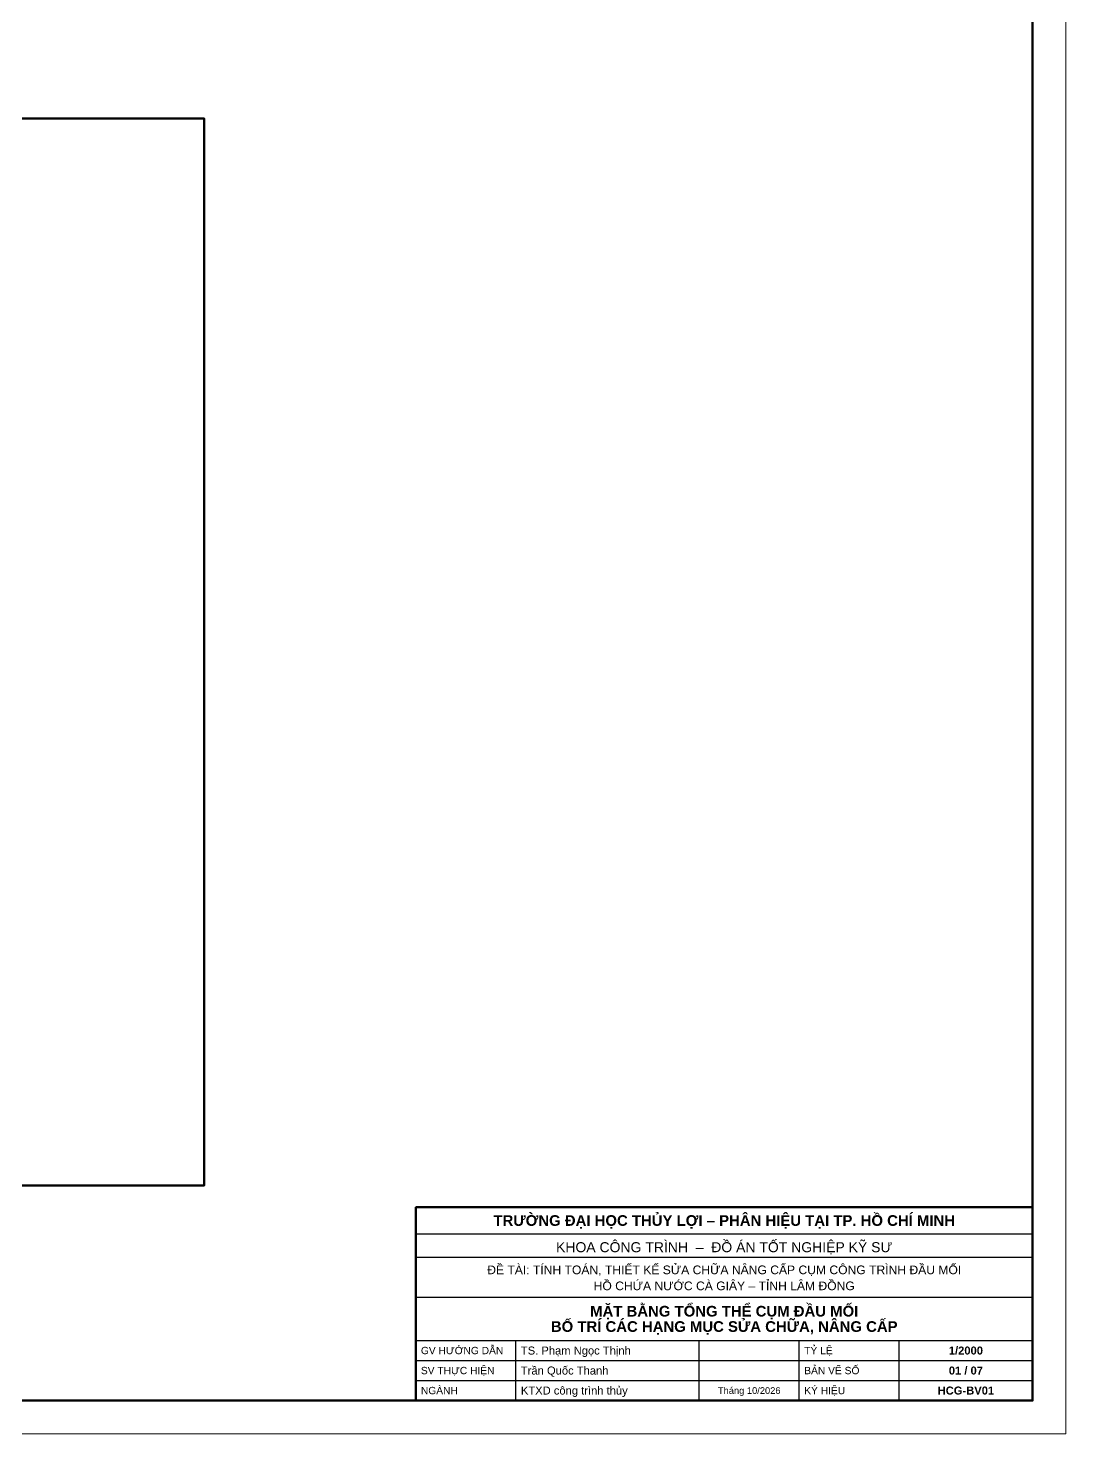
# Model space of a CAD drawing. Header units: millimetres. Extents: x 0 to 1189, y 0 to 841.
# Drawn here: x 877.7 to 1189, y 0 to 421.7 of the extents above; entities that cross this region are included whole.
import ezdxf
from ezdxf.enums import TextEntityAlignment as Align

# ---------------------------------------------------------------- set-up
doc = ezdxf.new("R2010")
doc.units = ezdxf.units.MM
for name, color, linetype, lineweight in [('BANG', 7, 'CONTINUOUS', 25), ('CHU', 7, 'CONTINUOUS', 25), ('CHU_DAM', 7, 'CONTINUOUS', 35), ('KHUNG', 7, 'CONTINUOUS', 50), ('NET_CHINH', 7, 'CONTINUOUS', 50), ('NET_MANH', 8, 'CONTINUOUS', 18)]:
    doc.layers.add(name, color=color, linetype=linetype, lineweight=lineweight)
doc.styles.add('VN', font='arial.ttf')
doc.styles.add('VN_DAM', font='arialbd.ttf')

msp = doc.modelspace()

# ---------------------------------------------------------------- linework, layer by layer
at = {"layer": 'BANG'}
for p, q in [((994, 60), (1179, 60)), ((994, 53), (1179, 53)), ((994, 41), (1179, 41)), ((994, 28), (1179, 28)), ((1024, 10), (1024, 28)), ((1079, 10), (1079, 28)), ((1109, 10), (1109, 28)), ((1139, 10), (1139, 28)), ((994, 22), (1179, 22)), ((994, 16), (1179, 16))]:
    msp.add_line(p, q, dxfattribs=at)
at = {"layer": 'KHUNG'}
for points in [[(20, 10), (1179, 10), (1179, 831), (20, 831)], [(994, 10), (1179, 10), (1179, 68), (994, 68)]]:
    msp.add_lwpolyline(points, close=True, dxfattribs=at)
at = {"layer": 'NET_CHINH'}
msp.add_lwpolyline([(593, 74.54), (930.5, 74.54), (930.5, 394.54), (593, 394.54)], close=True, dxfattribs=at)
at = {"layer": 'NET_MANH'}
msp.add_lwpolyline([(0, 0), (1189, 0), (1189, 841), (0, 841)], close=True, dxfattribs=at)

# ---------------------------------------------------------------- texts
at = {"layer": 'CHU', "style": 'VN'}
for s, height, p in [('KHOA CÔNG TRÌNH  –  ĐỒ ÁN TỐT NGHIỆP KỸ SƯ', 3, (1086.5, 56)), ('ĐỀ TÀI: TÍNH TOÁN, THIẾT KẾ SỬA CHỮA NÂNG CẤP CỤM CÔNG TRÌNH ĐẦU MỐI', 2.6, (1086.5, 49.2)), ('HỒ CHỨA NƯỚC CÀ GIÂY – TỈNH LÂM ĐỒNG', 2.6, (1086.5, 44.4)), ('Tháng 10/2026', 2, (1094, 13))]:
    msp.add_text(s, height=height, dxfattribs=at).set_placement(p, align=Align.MIDDLE_CENTER)
for s, height, p in [('GV HƯỚNG DẪN', 2.2, (995.5, 25)), ('TS. Phạm Ngọc Thịnh', 2.4, (1025.5, 25)), ('TỶ LỆ', 2.2, (1110.5, 25)), ('SV THỰC HIỆN', 2.2, (995.5, 19)), ('Trần Quốc Thanh', 2.4, (1025.5, 19)), ('BẢN VẼ SỐ', 2.2, (1110.5, 19)), ('NGÀNH', 2.2, (995.5, 13)), ('KTXD công trình thủy', 2.4, (1025.5, 13)), ('KÝ HIỆU', 2.2, (1110.5, 13))]:
    msp.add_text(s, height=height, dxfattribs=at).set_placement(p, align=Align.MIDDLE_LEFT)
at = {"layer": 'CHU_DAM', "style": 'VN_DAM'}
for s, height, p in [('TRƯỜNG ĐẠI HỌC THỦY LỢI – PHÂN HIỆU TẠI TP. HỒ CHÍ MINH', 3.2, (1086.5, 64)), ('MẶT BẰNG TỔNG THỂ CỤM ĐẦU MỐI', 3.2, (1086.5, 36.8)), ('BỐ TRÍ CÁC HẠNG MỤC SỬA CHỮA, NÂNG CẤP', 3.2, (1086.5, 32.2)), ('1/2000', 2.4, (1159, 25)), ('01 / 07', 2.4, (1159, 19)), ('HCG-BV01', 2.4, (1159, 13))]:
    msp.add_text(s, height=height, dxfattribs=at).set_placement(p, align=Align.MIDDLE_CENTER)

doc.saveas('drawing.dxf')
